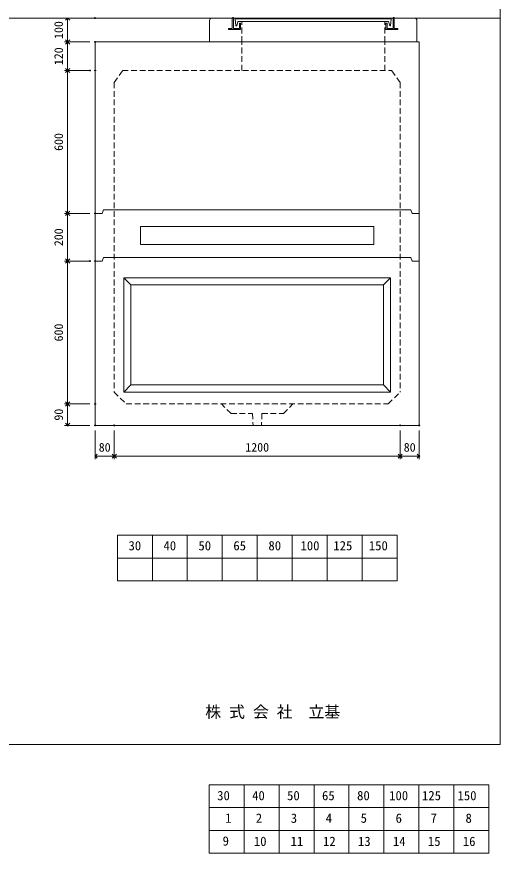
# Model space of a CAD drawing. Units: millimetres, scale not verified. Extents: x -6420 to 6420, y -3078 to 3078.
# Drawn here: x 4391 to 6420, y -3078 to 434 of the extents above; entities that cross this region are included whole.
import ezdxf
from ezdxf.enums import TextEntityAlignment as Align

# ---------------------------------------------------------------- set-up
doc = ezdxf.new("R2010")
doc.units = ezdxf.units.MM
doc.header["$LTSCALE"] = 20
doc.header["$PDMODE"] = 32
doc.header["$PDSIZE"] = 4
doc.linetypes.add('DASHED1', pattern=[1.8, 1.2, -0.6])
doc.linetypes.add('USER2', pattern=[50.8, 31.75, -6.35, 6.35, -6.35])
doc.layers.add('0-1_Defpoints', color=7, linetype='Continuous')
for name, color, linetype, lineweight in [('0-2_waku', 7, 'Continuous', 18), ('0-3_gaikei', 7, 'Continuous', 18), ('0-4_kakure', 7, 'DASHED1', 5), ('0-5_sunpou', 7, 'Continuous', 5), ('0-8_uchigawa', 6, 'Continuous', 18), ('0-A_futa', 3, 'Continuous', 18), ('0-B_GL', 4, 'Continuous', 18), ('0-D_文字１', 7, 'Continuous', 18), ('1-2_uchigawa2', 6, 'USER2', 18), ('1-4_文字２', 7, 'Continuous', 5)]:
    doc.layers.add(name, color=color, linetype=linetype, lineweight=lineweight)
doc.styles.add('ＭＳ ゴシック', font='')
doc.styles.get('ＭＳ ゴシック').set_extended_font_data('MS Gothic')

# ---------------------------------------------------------------- blocks, each defined once
blk = doc.blocks.new('_Open90')
at = {"layer": '0-5_sunpou'}
blk.add_line((0, 0), (-1, 0), dxfattribs=at)
blk.add_lwpolyline([(-0.5, 0.5), (0, 0), (-0.5, -0.5)], dxfattribs=at)
blk = doc.blocks.new('D72')
at = {"layer": '0-1_Defpoints'}
for p in [(7303.24, 1956.83), (7187.22, 1356.83), (7303.24, 1356.83)]:
    blk.add_point(p, dxfattribs=at)
at = {"layer": '0-5_sunpou'}
for p, q in [((7281.24, 1956.83), (7174.22, 1956.83)), ((7187.22, 1938.83), (7187.22, 1374.83)), ((7281.24, 1356.83), (7174.22, 1356.83))]:
    blk.add_line(p, q, dxfattribs=at)
at = {"layer": '0-5_sunpou', "xscale": 18, "yscale": 18}
for p, rotation in [((7187.22, 1956.83), 90), ((7187.22, 1356.83), 270)]:
    blk.add_blockref('_Open90', p, dxfattribs=dict(at, rotation=rotation))
at = {"layer": '0-5_sunpou', "style": 'ＭＳ ゴシック'}
blk.add_text('600', height=36.66, rotation=90, dxfattribs=at).set_placement((7179.22, 1619.33), align=Align.BOTTOM_LEFT)
blk = doc.blocks.new('D73')
at = {"layer": '0-1_Defpoints'}
for p in [(7303.24, 1356.83), (7187.22, 1266.83), (7303.24, 1266.83)]:
    blk.add_point(p, dxfattribs=at)
at = {"layer": '0-5_sunpou'}
for p, q in [((7281.24, 1356.83), (7174.22, 1356.83)), ((7187.22, 1338.83), (7187.22, 1284.83)), ((7281.24, 1266.83), (7174.22, 1266.83))]:
    blk.add_line(p, q, dxfattribs=at)
at = {"layer": '0-5_sunpou', "xscale": 18, "yscale": 18}
for p, rotation in [((7187.22, 1356.83), 90), ((7187.22, 1266.83), 270)]:
    blk.add_blockref('_Open90', p, dxfattribs=dict(at, rotation=rotation))
at = {"layer": '0-5_sunpou', "style": 'ＭＳ ゴシック'}
blk.add_text('90', height=36.66, rotation=90, dxfattribs=at).set_placement((7179.22, 1286.83), align=Align.BOTTOM_LEFT)
blk = doc.blocks.new('D74')
at = {"layer": '0-1_Defpoints'}
for p in [(7303.24, 1266.83), (7383.24, 1266.83), (7383.24, 1137.51)]:
    blk.add_point(p, dxfattribs=at)
at = {"layer": '0-5_sunpou'}
for p, q in [((7303.24, 1244.83), (7303.24, 1124.51)), ((7383.24, 1244.83), (7383.24, 1124.51)), ((7321.24, 1137.51), (7365.24, 1137.51))]:
    blk.add_line(p, q, dxfattribs=at)
at = {"layer": '0-5_sunpou', "xscale": 18, "yscale": 18, "rotation": 180}
blk.add_blockref('_Open90', (7303.24, 1137.51), dxfattribs=at)
at = {"layer": '0-5_sunpou', "xscale": 18, "yscale": 18}
blk.add_blockref('_Open90', (7383.24, 1137.51), dxfattribs=at)
at = {"layer": '0-5_sunpou', "style": 'ＭＳ ゴシック'}
blk.add_text('80', height=36.66, dxfattribs=at).set_placement((7318.24, 1145.51), align=Align.BOTTOM_LEFT)
blk = doc.blocks.new('D75')
at = {"layer": '0-1_Defpoints'}
for p in [(7383.24, 1266.83), (8583.24, 1266.83), (8583.24, 1137.51)]:
    blk.add_point(p, dxfattribs=at)
at = {"layer": '0-5_sunpou'}
for p, q in [((7383.24, 1244.83), (7383.24, 1124.51)), ((8583.24, 1244.83), (8583.24, 1124.51)), ((7401.24, 1137.51), (8565.24, 1137.51))]:
    blk.add_line(p, q, dxfattribs=at)
at = {"layer": '0-5_sunpou', "xscale": 18, "yscale": 18, "rotation": 180}
blk.add_blockref('_Open90', (7383.24, 1137.51), dxfattribs=at)
at = {"layer": '0-5_sunpou', "xscale": 18, "yscale": 18}
blk.add_blockref('_Open90', (8583.24, 1137.51), dxfattribs=at)
at = {"layer": '0-5_sunpou', "style": 'ＭＳ ゴシック'}
blk.add_text('1200', height=36.66, dxfattribs=at).set_placement((7933.24, 1145.51), align=Align.BOTTOM_LEFT)
blk = doc.blocks.new('D76')
at = {"layer": '0-1_Defpoints'}
for p in [(8583.24, 1266.83), (8663.24, 1266.83), (8663.24, 1137.51)]:
    blk.add_point(p, dxfattribs=at)
at = {"layer": '0-5_sunpou'}
for p, q in [((8583.24, 1244.83), (8583.24, 1124.51)), ((8663.24, 1244.83), (8663.24, 1124.51)), ((8601.24, 1137.51), (8645.24, 1137.51))]:
    blk.add_line(p, q, dxfattribs=at)
at = {"layer": '0-5_sunpou', "xscale": 18, "yscale": 18, "rotation": 180}
blk.add_blockref('_Open90', (8583.24, 1137.51), dxfattribs=at)
at = {"layer": '0-5_sunpou', "xscale": 18, "yscale": 18}
blk.add_blockref('_Open90', (8663.24, 1137.51), dxfattribs=at)
at = {"layer": '0-5_sunpou', "style": 'ＭＳ ゴシック'}
blk.add_text('80', height=36.66, dxfattribs=at).set_placement((8598.24, 1145.51), align=Align.BOTTOM_LEFT)
blk = doc.blocks.new('D77')
at = {"layer": '0-1_Defpoints'}
for p in [(7302.41, 2976.83), (7187.22, 2876.83), (7303.24, 2876.83)]:
    blk.add_point(p, dxfattribs=at)
at = {"layer": '0-5_sunpou'}
for p, q in [((7280.41, 2976.83), (7174.22, 2976.83)), ((7187.22, 2958.83), (7187.22, 2894.83)), ((7281.24, 2876.83), (7174.22, 2876.83))]:
    blk.add_line(p, q, dxfattribs=at)
at = {"layer": '0-5_sunpou', "xscale": 18, "yscale": 18}
for p, rotation in [((7187.22, 2976.83), 90), ((7187.22, 2876.83), 270)]:
    blk.add_blockref('_Open90', p, dxfattribs=dict(at, rotation=rotation))
at = {"layer": '0-5_sunpou', "style": 'ＭＳ ゴシック'}
blk.add_text('100', height=36.66, rotation=90, dxfattribs=at).set_placement((7179.22, 2889.33), align=Align.BOTTOM_LEFT)
blk = doc.blocks.new('D78')
at = {"layer": '0-1_Defpoints'}
for p in [(7303.24, 2876.83), (7187.22, 2756.83), (7303.24, 2756.83)]:
    blk.add_point(p, dxfattribs=at)
at = {"layer": '0-5_sunpou'}
for p, q in [((7281.24, 2876.83), (7174.22, 2876.83)), ((7187.22, 2858.83), (7187.22, 2774.83)), ((7281.24, 2756.83), (7174.22, 2756.83))]:
    blk.add_line(p, q, dxfattribs=at)
at = {"layer": '0-5_sunpou', "xscale": 18, "yscale": 18}
for p, rotation in [((7187.22, 2876.83), 90), ((7187.22, 2756.83), 270)]:
    blk.add_blockref('_Open90', p, dxfattribs=dict(at, rotation=rotation))
at = {"layer": '0-5_sunpou', "style": 'ＭＳ ゴシック'}
blk.add_text('120', height=36.66, rotation=90, dxfattribs=at).set_placement((7179.22, 2779.33), align=Align.BOTTOM_LEFT)
blk = doc.blocks.new('D79')
at = {"layer": '0-1_Defpoints'}
for p in [(7281.24, 2756.83), (7187.22, 2156.83), (7303.24, 2156.83)]:
    blk.add_point(p, dxfattribs=at)
at = {"layer": '0-5_sunpou'}
for p, q in [((7259.24, 2756.83), (7174.22, 2756.83)), ((7187.22, 2738.83), (7187.22, 2174.83)), ((7281.24, 2156.83), (7174.22, 2156.83))]:
    blk.add_line(p, q, dxfattribs=at)
at = {"layer": '0-5_sunpou', "xscale": 18, "yscale": 18}
for p, rotation in [((7187.22, 2756.83), 90), ((7187.22, 2156.83), 270)]:
    blk.add_blockref('_Open90', p, dxfattribs=dict(at, rotation=rotation))
at = {"layer": '0-5_sunpou', "style": 'ＭＳ ゴシック'}
blk.add_text('600', height=36.66, rotation=90, dxfattribs=at).set_placement((7179.22, 2419.33), align=Align.BOTTOM_LEFT)
blk = doc.blocks.new('D80')
at = {"layer": '0-1_Defpoints'}
for p in [(7303.24, 2156.83), (7187.22, 1956.83), (7281.24, 1956.83)]:
    blk.add_point(p, dxfattribs=at)
at = {"layer": '0-5_sunpou'}
for p, q in [((7281.24, 2156.83), (7174.22, 2156.83)), ((7187.22, 2138.83), (7187.22, 1974.83)), ((7259.24, 1956.83), (7174.22, 1956.83))]:
    blk.add_line(p, q, dxfattribs=at)
at = {"layer": '0-5_sunpou', "xscale": 18, "yscale": 18}
for p, rotation in [((7187.22, 2156.83), 90), ((7187.22, 1956.83), 270)]:
    blk.add_blockref('_Open90', p, dxfattribs=dict(at, rotation=rotation))
at = {"layer": '0-5_sunpou', "style": 'ＭＳ ゴシック'}
blk.add_text('200', height=36.66, rotation=90, dxfattribs=at).set_placement((7179.22, 2019.33), align=Align.BOTTOM_LEFT)

msp = doc.modelspace()

# ---------------------------------------------------------------- linework, layer by layer
at = {"layer": '0-2_waku'}
for p, q in [((6420.25, 3078.25), (6420.25, -2621.75)), ((4813.59, -1742.75), (4813.59, -1934.75)), ((4813.59, -1742.75), (4813.59, -1934.75)), ((4813.59, -1742.75), (4813.59, -1934.75)), ((4813.59, -1742.75), (4813.59, -1934.75)), ((4813.59, -1742.75), (5986.92, -1742.75)), ((4960.25, -1742.75), (4960.25, -1934.75)), ((5106.92, -1742.75), (5106.92, -1934.75)), ((5106.92, -1742.75), (5106.92, -1934.75)), ((5253.59, -1742.75), (5253.59, -1934.75)), ((5400.25, -1742.75), (5400.25, -1934.75)), ((5546.92, -1742.75), (5546.92, -1934.75)), ((5693.59, -1742.75), (5693.59, -1934.75)), ((5840.25, -1742.75), (5840.25, -1934.75)), ((5986.92, -1742.75), (5986.92, -1934.75)), ((4813.59, -1838.75), (5986.92, -1838.75)), ((4813.59, -1934.75), (5986.92, -1934.75)), ((-1739.75, -2621.75), (6420.25, -2621.75))]:
    msp.add_line(p, q, dxfattribs=at)
at = {"layer": '0-3_gaikei'}
for p, q in [((5210.25, 428.25), (5295.25, 428.25)), ((5975.25, 428.25), (6060.25, 428.25)), ((5200.25, 328.25), (5200.25, 418.25)), ((6070.25, 328.25), (6070.25, 418.25)), ((4720.25, 328.25), (4720.25, -1281.75)), ((4750.25, -391.75), (4755.25, -376.75)), ((4755.25, -376.75), (6045.25, -376.75)), ((6050.25, -391.75), (6045.25, -376.75)), ((4750.25, -391.75), (4720.25, -391.75)), ((6080.25, -391.75), (6050.25, -391.75)), ((4750.25, -591.75), (4720.25, -591.75)), ((4750.25, -591.75), (4755.25, -576.75)), ((4755.25, -576.75), (6045.25, -576.75)), ((6050.25, -591.75), (6045.25, -576.75)), ((6080.25, -591.75), (6050.25, -591.75)), ((6080.25, -1281.75), (4720.25, -1281.75))]:
    msp.add_line(p, q, dxfattribs=at)
msp.add_lwpolyline([(4720.25, 328.25), (6080.25, 328.25), (6080.25, -1281.75)], dxfattribs=at)
for centre, radius, start, end in [((5209.67, 418.83), 9.44, 86.47383, 183.52617), ((6060.58, 418.58), 9.68, 358.04251, 91.95749)]:
    msp.add_arc(centre, radius, start, end, dxfattribs=at)
at = {"layer": '0-4_kakure'}
for p, q in [((5335.25, 328.25), (5335.25, 414.75)), ((5935.25, 328.25), (5935.25, 414.75)), ((5335.25, 208.25), (5335.25, 328.25)), ((5935.25, 208.25), (5935.25, 328.25)), ((4800.25, 158.25), (4835.25, 208.25)), ((4835.25, 208.25), (5965.25, 208.25)), ((6000.25, 158.25), (5965.25, 208.25)), ((4800.25, 158.25), (4800.25, -1141.75)), ((6000.25, 158.25), (6000.25, -1141.75)), ((5950.25, -1191.75), (6000.25, -1141.75)), ((5290.25, -1231.75), (5250.25, -1191.75)), ((5290.25, -1231.75), (5380.25, -1231.75)), ((5380.25, -1231.75), (5382.75, -1281.75)), ((5420.25, -1231.75), (5417.75, -1281.75))]:
    msp.add_line(p, q, dxfattribs=at)
for points in [[(4800.25, -1141.75), (4850.25, -1191.75), (5950.25, -1191.75)], [(5420.25, -1231.75), (5510.25, -1231.75), (5550.25, -1191.75)]]:
    msp.add_lwpolyline(points, dxfattribs=at)
at = {"layer": '0-8_uchigawa'}
for p, q in [((4840.25, -661.75), (5960.25, -661.75)), ((4840.25, -661.75), (4840.25, -1141.75)), ((4840.25, -661.75), (4870.25, -691.75)), ((5960.25, -661.75), (5930.25, -691.75)), ((5960.25, -1141.75), (5960.25, -661.75)), ((4870.25, -691.75), (5930.25, -691.75)), ((4870.25, -691.75), (4870.25, -1111.75)), ((5930.25, -1111.75), (5930.25, -691.75)), ((4840.25, -1141.75), (4870.25, -1111.75)), ((4870.25, -1111.75), (5930.25, -1111.75)), ((5960.25, -1141.75), (5930.25, -1111.75)), ((4840.25, -1141.75), (5960.25, -1141.75))]:
    msp.add_line(p, q, dxfattribs=at)
at = {"layer": '0-A_futa'}
for p, q in [((5295.25, 428.25), (5295.25, 385.25)), ((5297.25, 430.25), (5300.25, 430.25)), ((5300.25, 430.25), (5300.25, 385.25)), ((5308.06, 425.75), (5962.39, 425.75)), ((5308.06, 425.75), (5310.55, 395.75)), ((5962.39, 425.75), (5960.14, 395.75)), ((5970.25, 430.25), (5973.25, 430.25)), ((5975.25, 428.25), (5975.25, 385.25)), ((5310.55, 395.75), (5314.26, 395.75)), ((5318.58, 414.75), (5314.26, 395.75)), ((5318.58, 414.75), (5951.92, 414.75)), ((5325.25, 405.25), (5325.25, 385.25)), ((5327.25, 407.25), (5328.25, 407.25)), ((5330.25, 405.25), (5330.25, 380.25)), ((5940.25, 405.25), (5940.25, 380.25)), ((5943.25, 407.25), (5942.25, 407.25)), ((5945.25, 405.25), (5945.25, 385.25)), ((5951.92, 414.75), (5956.24, 395.75)), ((5960.14, 395.75), (5956.24, 395.75)), ((5280.25, 383.25), (5280.25, 382.25)), ((5282.25, 385.25), (5295.25, 385.25)), ((5330.25, 380.25), (5282.25, 380.25)), ((5300.25, 385.25), (5325.25, 385.25)), ((5940.25, 380.25), (5988.25, 380.25)), ((5988.25, 385.25), (5975.25, 385.25)), ((5990.25, 383.25), (5990.25, 382.25))]:
    msp.add_line(p, q, dxfattribs=at)
msp.add_lwpolyline([(5970.25, 430.25), (5970.25, 385.25), (5945.25, 385.25)], dxfattribs=at)
for centre, start, end in [((5297.25, 428.25), 90, 180), ((5973.25, 428.25), 0, 90), ((5327.25, 405.25), 90, 180), ((5328.25, 405.25), 0, 90), ((5942.25, 405.25), 90, 180), ((5943.25, 405.25), 0, 90), ((5282.25, 383.25), 90, 180), ((5282.25, 382.25), 180, 270), ((5988.25, 383.25), 0, 90), ((5988.25, 382.25), 270, 0)]:
    msp.add_arc(centre, 2, start, end, dxfattribs=at)
at = {"layer": '0-B_GL'}
msp.add_line((-1739.75, 428.25), (6420.25, 428.25), dxfattribs=at)
at = {"layer": '1-2_uchigawa2'}
for p, q in [((4910.25, -446.75), (5400.25, -446.75)), ((4910.25, -446.75), (4910.25, -521.75)), ((5890.25, -446.75), (5400.25, -446.75)), ((5890.25, -446.75), (5890.25, -521.75)), ((4910.25, -521.75), (5400.25, -521.75)), ((5890.25, -521.75), (5400.25, -521.75))]:
    msp.add_line(p, q, dxfattribs=at)
at = {"layer": '1-4_文字２'}
for p, q in [((5198.69, -2790.33), (5198.69, -2982.33)), ((5198.69, -2790.33), (5198.69, -2982.33)), ((5198.69, -2790.33), (5198.69, -2982.33)), ((5198.69, -2790.33), (5198.69, -2982.33)), ((5198.69, -2790.33), (6372.03, -2790.33)), ((5198.69, -2790.33), (5198.69, -2982.33)), ((5198.69, -2790.33), (5198.69, -2982.33)), ((5198.69, -2790.33), (5198.69, -2982.33)), ((5198.69, -2790.33), (5198.69, -2982.33)), ((5198.69, -2790.33), (6372.03, -2790.33)), ((5345.36, -2790.33), (5345.36, -2982.33)), ((5345.36, -2790.33), (5345.36, -2982.33)), ((5492.03, -2790.33), (5492.03, -2982.33)), ((5492.03, -2790.33), (5492.03, -2982.33)), ((5492.03, -2790.33), (5492.03, -2982.33)), ((5492.03, -2790.33), (5492.03, -2982.33)), ((5638.69, -2790.33), (5638.69, -2982.33)), ((5638.69, -2790.33), (5638.69, -2982.33)), ((5785.36, -2790.33), (5785.36, -2982.33)), ((5785.36, -2790.33), (5785.36, -2982.33)), ((5932.03, -2790.33), (5932.03, -2982.33)), ((5932.03, -2790.33), (5932.03, -2982.33)), ((6078.69, -2790.33), (6078.69, -2982.33)), ((6078.69, -2790.33), (6078.69, -2982.33)), ((6225.36, -2790.33), (6225.36, -2982.33)), ((6225.36, -2790.33), (6225.36, -2982.33)), ((6372.03, -2790.33), (6372.03, -2982.33)), ((6372.03, -2790.33), (6372.03, -2982.33)), ((5198.69, -2886.33), (6372.03, -2886.33)), ((5198.69, -2886.33), (6372.03, -2886.33)), ((5198.69, -2982.33), (6372.03, -2982.33)), ((5198.69, -2982.33), (6372.03, -2982.33)), ((5198.69, -2982.33), (5198.69, -3078.33)), ((5198.69, -2982.33), (5198.69, -3078.33)), ((5198.69, -2982.33), (5198.69, -3078.33)), ((5198.69, -2982.33), (5198.69, -3078.33)), ((5198.69, -2982.33), (6372.03, -2982.33)), ((5198.69, -2982.33), (5198.69, -3078.33)), ((5198.69, -2982.33), (5198.69, -3078.33)), ((5198.69, -2982.33), (5198.69, -3078.33)), ((5198.69, -2982.33), (5198.69, -3078.33)), ((5198.69, -2982.33), (6372.03, -2982.33)), ((5345.36, -2982.33), (5345.36, -3078.33)), ((5345.36, -2982.33), (5345.36, -3078.33)), ((5492.03, -2982.33), (5492.03, -3078.33)), ((5492.03, -2982.33), (5492.03, -3078.33)), ((5492.03, -2982.33), (5492.03, -3078.33)), ((5492.03, -2982.33), (5492.03, -3078.33)), ((5638.69, -2982.33), (5638.69, -3078.33)), ((5638.69, -2982.33), (5638.69, -3078.33)), ((5785.36, -2982.33), (5785.36, -3078.33)), ((5785.36, -2982.33), (5785.36, -3078.33)), ((5932.03, -2982.33), (5932.03, -3078.33)), ((5932.03, -2982.33), (5932.03, -3078.33)), ((6078.69, -2982.33), (6078.69, -3078.33)), ((6078.69, -2982.33), (6078.69, -3078.33)), ((6225.36, -2982.33), (6225.36, -3078.33)), ((6225.36, -2982.33), (6225.36, -3078.33)), ((6372.03, -2982.33), (6372.03, -3078.33)), ((6372.03, -2982.33), (6372.03, -3078.33)), ((5198.69, -3078.33), (6372.03, -3078.33)), ((5198.69, -3078.33), (6372.03, -3078.33))]:
    msp.add_line(p, q, dxfattribs=at)

# ---------------------------------------------------------------- block references
at = {"layer": '0-5_sunpou'}
for name in ['D77', 'D78', 'D79', 'D80', 'D72', 'D73', 'D74', 'D75', 'D76']:
    msp.add_blockref(name, (-2582.98, -2548.58), dxfattribs=at)

# ---------------------------------------------------------------- texts
at = {"layer": '0-D_文字１', "style": 'ＭＳ ゴシック'}
for s, height, p in [('30', 39.1, (4860.12, -1818.13)), ('40', 39.1, (5006.78, -1818.13)), ('50', 39.1, (5153.45, -1818.13)), ('65', 39.1, (5300.12, -1818.13)), ('80', 39.1, (5447.33, -1818.13)), ('100', 39.1, (5581.82, -1818.13)), ('125', 39.1, (5719.68, -1818.13)), ('150', 39.1, (5868.69, -1818.13)), (' 株 式 会 社\u3000立基', 48.88, (5148.96, -2523.56))]:
    msp.add_text(s, height=height, dxfattribs=at).set_placement(p, align=Align.BOTTOM_LEFT)
at = {"layer": '1-4_文字２', "style": 'ＭＳ ゴシック'}
for s, p in [('30', (5232.23, -2867.42)), ('30', (5232.23, -2867.42)), ('40', (5378.9, -2867.42)), ('40', (5378.9, -2867.42)), ('50', (5525.56, -2867.42)), ('50', (5525.56, -2867.42)), ('65', (5672.23, -2867.42)), ('65', (5672.23, -2867.42)), ('80', (5819.44, -2867.42)), ('80', (5819.44, -2867.42)), ('100', (5953.94, -2867.42)), ('100', (5953.94, -2867.42)), ('125', (6091.79, -2867.42)), ('125', (6091.79, -2867.42)), ('150', (6240.81, -2867.42)), ('150', (6240.81, -2867.42)), ('1', (5265.76, -2962.14)), ('2', (5394.34, -2962.14)), ('3', (5541.01, -2962.14)), ('4', (5687.67, -2962.14)), ('5', (5834.34, -2962.14)), ('6', (5981.01, -2962.14)), ('7', (6127.67, -2962.14)), ('8', (6274.34, -2962.14)), ('9', (5255, -3058.14)), ('10', (5386.22, -3059.42)), ('11', (5540.22, -3059.42)), ('12', (5676.5, -3059.42)), ('13', (5823.16, -3059.42)), ('14', (5969.83, -3059.42)), ('15', (6116.5, -3059.42)), ('16', (6263.16, -3059.42))]:
    msp.add_text(s, height=39.1, dxfattribs=at).set_placement(p, align=Align.BOTTOM_LEFT)

doc.saveas('drawing.dxf')
